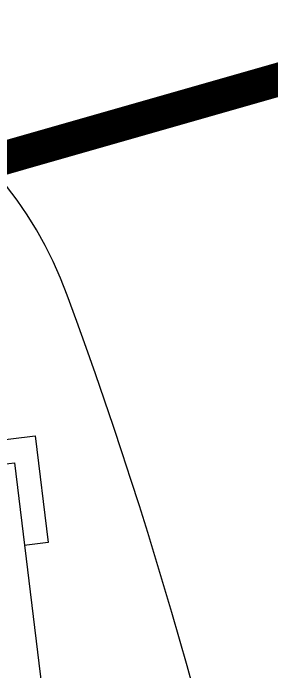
# Model space of a CAD drawing. Extents: x 302512 to 1034855, y -184136 to 410364.
# Drawn here: x 627062 to 630921, y -21424 to -11607 of the extents above; entities that cross this region are included whole.
import ezdxf

# ---------------------------------------------------------------- set-up
doc = ezdxf.new("R2010")
doc.units = 0
doc.header["$MEASUREMENT"] = 0
doc.linetypes.add('DASHED2', pattern=[0.375, 0.25, -0.125])
for name, color, linetype in [('PUB_TEXT', 7, 'Continuous'), ('WALL', 4, 'Continuous'), ('WZ', 2, 'Continuous'), ('环境', 8, 'Continuous')]:
    doc.layers.add(name, color=color, linetype=linetype)

# ---------------------------------------------------------------- blocks, each defined once
blk = doc.blocks.new('A$C603E5B0F')
at = {"layer": 'WZ'}
for p, q in [((23335.39204895496, 24711.55545929074), (1652.606388032436, 22052.41012030095)), ((1652.606388032436, 22052.41012030095), (2084.343839406967, 18579.13642458618))]:
    blk.add_line(p, q, dxfattribs=at)
blk.add_lwpolyline([(4129.28479796648, 22356.146363087), (4085.368091404438, 22713.81923499703), (1256.611559271812, 22366.49160629511), (1451.602508723736, 20778.41776366532), (1808.919123291969, 20822.29072729498)], dxfattribs=at)

msp = doc.modelspace()

# ---------------------------------------------------------------- hatches: boundary and pattern name
at = {"layer": '环境'}
h = msp.add_hatch(dxfattribs=at)
h.set_pattern_fill('ANGLE,_O', color=256, scale=3000)
h.set_pattern_definition([(0, (-609984.0939585507, -119640.7769003473), (0, 825.0000000000001), [600, -225]), (90, (-609984.0939585507, -119640.7769003473), (-825.0000000000001, 5.051501209517306e-14), [600, -225])])
edge = h.paths.add_edge_path()
edge.add_arc((456452.5202698254, -20483.03600952902), 5999.999999882882, 82.90610739022549, 136.7172286932041, ccw=False)
edge.add_arc((529230.5564035431, 564349.7677956127), 583343.7460008563, 262.9064421242585, 271.3139044814773)
edge.add_arc((556282.2267406606, -32330.84227312566), 19209.61674449953, 135.390996447, 143.8505578282533)
edge.add_arc((523139.7908070374, 498264.9605886798), 519563.4119421407, 267.02239156334633, 271.9446668256243, ccw=False)
edge.add_line((496150.7153754483, -20596.9948833962), (452084.6465785343, -16369.43911441136))
edge = h.paths.add_edge_path()
edge.add_arc((557649.2972619648, -28887.4074915247), 12195.37604413375, 122.3331244259789, 138.4177400750413, ccw=False)
edge.add_line((551126.7109780756, -18582.89076209709), (563157.0100887832, -18006.58508349324))
edge.add_arc((576761.7066860453, 6333.997658741195), 27884.61471376488, 240.7978392002225, 252.5319908396245)
edge.add_arc((-697884.8105419346, 47187662.48797935), 47224907.05095948, 271.5129119605803, 271.53649819632426, ccw=False)
edge.add_line((548957.8885803409, -20781.98179117788), (548527.1118179576, -20793.40171051768))
edge = h.paths.add_edge_path()
edge.add_line((626586.9758837472, -14296.28622386651), (626866.4842934804, -14065.55741847632))
edge.add_arc((622239.3367429655, -17885.17854441365), 5999.99999999521, 39.53901633858169, 100.4383675919696)
edge.add_arc((577050.392796655, 207323.149270234), 223698.033626444, 274.291430304433, 281.3702984552263, ccw=False)
edge.add_arc((576761.7066861086, 6333.997658622451), 27884.61471362988, 294.3952189639236, 307.6369724271134, ccw=False)
edge.add_arc((-3202813.969650181, 30587041.36929663), 30840004.67889177, 277.0611024603429, 277.11889753257)
edge.add_line((619149.7247513805, -15221.32666661206), (626586.9758837472, -14296.28622386654))

# ---------------------------------------------------------------- linework, layer by layer
at = {"layer": 'PUB_TEXT', "linetype": 'DASHED2', "ltscale": 11501}
msp.add_lwpolyline([(627906.7835329424, -164037.4472294827, 500, 500, 0), (628656.7835329424, -149287.4472294827, 500, 500, 0), (604886.7835329424, -139727.4472294827, 500, 500, 0), (637936.7835329424, -62207.4472294827, 500, 500, 0), (638316.7835329424, -42097.4472294827, 500, 500, 0), (645296.7835329424, -41807.4472294827, 500, 500, 0), (638856.7835329424, -22267.4472294827, 500, 500, 0), (633376.7835329424, -18567.4472294827, 500, 500, 0), (631296.7835329424, -12517.4472294827, 500, 500, 0), (608006.7835329424, -19167.4472294827, 500, 500, 0), (599136.7835329424, -17197.4472294827, 500, 500, 0)], format="xyseb", dxfattribs=at)
at = {"layer": 'WZ'}
for centre, radius, start, end in [((622239.3367429625, -17885.17854441749), 6000, 20.23747815793691, 100.4383675908172), ((560057.4558968793, -40809.84749190556), 72273.12243775517, 359.2067306696944, 20.23747815800087)]:
    msp.add_arc(centre, radius, start, end, dxfattribs=at)

# ---------------------------------------------------------------- block references
at = {"layer": 'WALL', "xscale": -1, "rotation": 14.00000000002241}
msp.add_blockref('A$C603E5B0F', (634020.8627429258, -39305.72198801534), dxfattribs=at)

doc.saveas('drawing.dxf')
